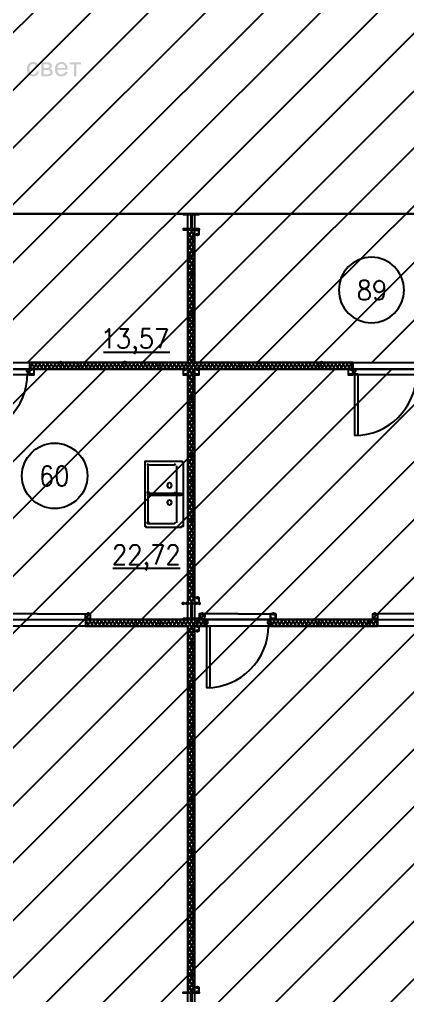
# Model space of a CAD drawing. Header units: millimetres. Extents: x 0 to 420, y 0 to 297.
# Drawn here: x 318.66 to 335.98, y 136.42 to 179.99 of the extents above; entities that cross this region are included whole.
import ezdxf

# ---------------------------------------------------------------- set-up
doc = ezdxf.new("R2010")
doc.units = ezdxf.units.MM
doc.layers.get('0').update_dxf_attribs({"linetype": 'CONTINUOUS'})
doc.styles.get("Standard").update_dxf_attribs({"font": 'STANDARD'})

msp = doc.modelspace()

# ---------------------------------------------------------------- hatches: boundary and pattern name
at = {"true_color": 0x000007}
for points in [[(319.431451, 177.688985), (319.535079, 177.675755), (319.504556, 177.579913), (319.447987, 177.507635), (319.369853, 177.462022), (319.276008, 177.447001), (319.16108, 177.467741), (319.070956, 177.530235), (319.012665, 177.631934), (318.993235, 177.770013), (319.001503, 177.864409), (319.026308, 177.946402), (319.068407, 178.012203), (319.128282, 178.059401), (319.19932, 178.087927), (319.276559, 178.097435), (319.368612, 178.084619), (319.442475, 178.046172), (319.495392, 177.98416), (319.525157, 177.900651), (319.422631, 177.884666), (319.370266, 177.978924), (319.280969, 178.010894), (319.208553, 177.996494), (319.151433, 177.953568), (319.114226, 177.879498), (319.101824, 177.772769), (319.113813, 177.664455), (319.14978, 177.590868), (319.204901, 177.548218), (319.274906, 177.534093), (319.331888, 177.543602), (319.378534, 177.572127), (319.412434, 177.62022)], [(320.896313, 178.083103), (321.401778, 178.083103), (321.401778, 177.996011), (321.201687, 177.996011), (321.201687, 177.461333), (321.096956, 177.461333), (321.096956, 177.996011), (320.896313, 177.996011)], [(326.432333, 170.603333), (326.407462, 170.543537), (326.347667, 170.518667), (326.287871, 170.543537), (326.263, 170.603333), (326.287871, 170.663129), (326.347667, 170.688), (326.407462, 170.663129)], [(326.686333, 170.603333), (326.661462, 170.543537), (326.601667, 170.518667), (326.541871, 170.543537), (326.517, 170.603333), (326.541871, 170.663129), (326.601667, 170.688), (326.661462, 170.663129)], [(326.686333, 170.391667), (326.661462, 170.331871), (326.601667, 170.307), (326.541871, 170.331871), (326.517, 170.391667), (326.541871, 170.451462), (326.601667, 170.476333), (326.661462, 170.451463)], [(326.432333, 168.656), (326.407462, 168.596204), (326.347667, 168.571333), (326.287871, 168.596204), (326.263, 168.656), (326.287871, 168.715796), (326.347667, 168.740667), (326.407462, 168.715796)], [(326.432333, 166.793333), (326.407462, 166.733537), (326.347667, 166.708667), (326.287871, 166.733537), (326.263, 166.793333), (326.287871, 166.853129), (326.347667, 166.878), (326.407462, 166.853129)], [(326.432333, 164.973), (326.407462, 164.913204), (326.347667, 164.888333), (326.287871, 164.913204), (326.263, 164.973), (326.287871, 165.032796), (326.347667, 165.057667), (326.407462, 165.032796)], [(326.559333, 164.676667), (326.534462, 164.616871), (326.474667, 164.592), (326.414871, 164.616871), (326.39, 164.676667), (326.414871, 164.736462), (326.474667, 164.761333), (326.534462, 164.736463)], [(319.278, 164.380333), (319.253129, 164.320537), (319.193333, 164.295667), (319.133537, 164.320537), (319.108667, 164.380333), (319.133537, 164.440129), (319.193333, 164.465), (319.253129, 164.440129)], [(326.136, 164.380333), (326.111129, 164.320537), (326.051333, 164.295667), (325.991537, 164.320537), (325.966667, 164.380333), (325.991537, 164.440129), (326.051333, 164.465), (326.111129, 164.440129)], [(326.686333, 164.380333), (326.661462, 164.320537), (326.601667, 164.295667), (326.541871, 164.320537), (326.517, 164.380333), (326.541871, 164.440129), (326.601667, 164.465), (326.661462, 164.440129)], [(333.544333, 164.380333), (333.519462, 164.320537), (333.459667, 164.295667), (333.399871, 164.320537), (333.375, 164.380333), (333.399871, 164.440129), (333.459667, 164.465), (333.519462, 164.440129)], [(326.432333, 163.110333), (326.407462, 163.050537), (326.347667, 163.025667), (326.287871, 163.050537), (326.263, 163.110333), (326.287871, 163.170129), (326.347667, 163.195), (326.407462, 163.170129)], [(326.432333, 161.29), (326.407462, 161.230204), (326.347667, 161.205333), (326.287871, 161.230204), (326.263, 161.29), (326.287871, 161.349796), (326.347667, 161.374667), (326.407462, 161.349796)], [(326.432333, 159.427333), (326.407462, 159.367537), (326.347667, 159.342667), (326.287871, 159.367537), (326.263, 159.427333), (326.287871, 159.487129), (326.347667, 159.512), (326.407462, 159.487129)], [(324.485, 158.877), (324.460129, 158.817204), (324.400333, 158.792333), (324.340537, 158.817204), (324.315667, 158.877), (324.340537, 158.936796), (324.400333, 158.961667), (324.460129, 158.936796)], [(324.485, 157.522333), (324.460129, 157.462538), (324.400333, 157.437667), (324.340537, 157.462538), (324.315667, 157.522333), (324.340537, 157.582129), (324.400333, 157.607), (324.460129, 157.582129)], [(326.432333, 157.607), (326.407462, 157.547204), (326.347667, 157.522333), (326.287871, 157.547204), (326.263, 157.607), (326.287871, 157.666796), (326.347667, 157.691667), (326.407462, 157.666796)], [(326.432333, 155.786667), (326.407462, 155.726871), (326.347667, 155.702), (326.287871, 155.726871), (326.263, 155.786667), (326.287871, 155.846462), (326.347667, 155.871333), (326.407462, 155.846463)], [(326.686333, 154.178), (326.661462, 154.118204), (326.601667, 154.093333), (326.541871, 154.118204), (326.517, 154.178), (326.541871, 154.237796), (326.601667, 154.262667), (326.661462, 154.237796)], [(326.051333, 153.924), (326.026462, 153.864204), (325.966667, 153.839333), (325.906871, 153.864204), (325.882, 153.924), (325.906871, 153.983796), (325.966667, 154.008667), (326.026462, 153.983796)], [(326.220667, 153.924), (326.195796, 153.864204), (326.136, 153.839333), (326.076204, 153.864204), (326.051333, 153.924), (326.076204, 153.983796), (326.136, 154.008667), (326.195796, 153.983796)], [(326.432333, 153.924), (326.407462, 153.864204), (326.347667, 153.839333), (326.287871, 153.864204), (326.263, 153.924), (326.287871, 153.983796), (326.347667, 154.008667), (326.407462, 153.983796)], [(326.601667, 153.924), (326.576796, 153.864204), (326.517, 153.839333), (326.457204, 153.864204), (326.432333, 153.924), (326.457204, 153.983796), (326.517, 154.008667), (326.576796, 153.983796)], [(326.771, 153.924), (326.746129, 153.864204), (326.686333, 153.839333), (326.626537, 153.864204), (326.601667, 153.924), (326.626537, 153.983796), (326.686333, 154.008667), (326.746129, 153.983796)], [(321.818, 153.458333), (321.793129, 153.398537), (321.733333, 153.373667), (321.673537, 153.398537), (321.648667, 153.458333), (321.673537, 153.518129), (321.733333, 153.543), (321.793129, 153.518129)], [(326.898, 153.458333), (326.873129, 153.398537), (326.813333, 153.373667), (326.753537, 153.398537), (326.728667, 153.458333), (326.753537, 153.518129), (326.813333, 153.543), (326.873129, 153.518129)], [(330.073, 153.458333), (330.048129, 153.398537), (329.988333, 153.373667), (329.928538, 153.398537), (329.903667, 153.458333), (329.928537, 153.518129), (329.988333, 153.543), (330.048129, 153.518129)], [(334.602667, 153.458333), (334.577796, 153.398537), (334.518, 153.373667), (334.458204, 153.398537), (334.433333, 153.458333), (334.458204, 153.518129), (334.518, 153.543), (334.577796, 153.518129)], [(326.686333, 152.908), (326.661462, 152.848204), (326.601667, 152.823333), (326.541871, 152.848204), (326.517, 152.908), (326.541871, 152.967796), (326.601667, 152.992667), (326.661462, 152.967796)], [(326.686333, 152.696333), (326.661462, 152.636537), (326.601667, 152.611667), (326.541871, 152.636537), (326.517, 152.696333), (326.541871, 152.756129), (326.601667, 152.781), (326.661462, 152.756129)], [(326.432333, 152.103667), (326.407462, 152.043871), (326.347667, 152.019), (326.287871, 152.043871), (326.263, 152.103667), (326.287871, 152.163462), (326.347667, 152.188333), (326.407462, 152.163463)], [(326.432333, 150.241), (326.407462, 150.181204), (326.347667, 150.156333), (326.287871, 150.181204), (326.263, 150.241), (326.287871, 150.300796), (326.347667, 150.325667), (326.407462, 150.300796)], [(326.432333, 148.420667), (326.407462, 148.360871), (326.347667, 148.336), (326.287871, 148.360871), (326.263, 148.420667), (326.287871, 148.480462), (326.347667, 148.505333), (326.407462, 148.480463)], [(326.432333, 146.558), (326.407462, 146.498204), (326.347667, 146.473333), (326.287871, 146.498204), (326.263, 146.558), (326.287871, 146.617796), (326.347667, 146.642667), (326.407462, 146.617796)], [(326.432333, 144.737667), (326.407462, 144.677871), (326.347667, 144.653), (326.287871, 144.677871), (326.263, 144.737667), (326.287871, 144.797462), (326.347667, 144.822333), (326.407462, 144.797463)], [(326.432333, 142.875), (326.407462, 142.815204), (326.347667, 142.790333), (326.287871, 142.815204), (326.263, 142.875), (326.287871, 142.934796), (326.347667, 142.959667), (326.407462, 142.934796)], [(326.432333, 141.054667), (326.407462, 140.994871), (326.347667, 140.97), (326.287871, 140.994871), (326.263, 141.054667), (326.287871, 141.114462), (326.347667, 141.139333), (326.407462, 141.114463)], [(326.432333, 139.192), (326.407462, 139.132204), (326.347667, 139.107333), (326.287871, 139.132204), (326.263, 139.192), (326.287871, 139.251796), (326.347667, 139.276667), (326.407462, 139.251796)], [(326.432333, 137.371667), (326.407462, 137.311871), (326.347667, 137.287), (326.287871, 137.311871), (326.263, 137.371667), (326.287871, 137.431462), (326.347667, 137.456333), (326.407462, 137.431463)], [(326.686333, 136.779), (326.661462, 136.719204), (326.601667, 136.694333), (326.541871, 136.719204), (326.517, 136.779), (326.541871, 136.838796), (326.601667, 136.863667), (326.661462, 136.838796)], [(326.686333, 136.567333), (326.661462, 136.507537), (326.601667, 136.482667), (326.541871, 136.507537), (326.517, 136.567333), (326.541871, 136.627129), (326.601667, 136.652), (326.661462, 136.627129)]]:
    msp.add_hatch(color=0, dxfattribs=at).paths.add_polyline_path(points, flags=0)
h = msp.add_hatch(color=0, dxfattribs=at)
h.paths.add_polyline_path([(319.633706, 178.083103), (319.876241, 178.083103), (319.954307, 178.079383), (320.009635, 178.068221), (320.0846, 178.01365), (320.11602, 177.91829), (320.097278, 177.840569), (320.042157, 177.785447), (320.114917, 177.730326), (320.144132, 177.635517), (320.125046, 177.558071), (320.080742, 177.503776), (320.010049, 177.471806), (319.913724, 177.461333), (319.633706, 177.461333)], flags=0)
h.paths.add_polyline_path([(319.738988, 177.821276), (319.851436, 177.821276), (319.908005, 177.822999), (319.943489, 177.828442), (319.988689, 177.857105), (320.009084, 177.908368), (320.000127, 177.949778), (319.973806, 177.976719), (319.926677, 177.991119), (319.854744, 177.996011), (319.738988, 177.996011)], flags=0)
h.paths.add_polyline_path([(319.738988, 177.547873), (319.877895, 177.547873), (319.953136, 177.552972), (320.000264, 177.56882), (320.025758, 177.597), (320.035542, 177.640478), (320.01625, 177.695599), (319.966089, 177.728121), (319.866319, 177.734735), (319.738988, 177.734735)], flags=0)
h = msp.add_hatch(color=0, dxfattribs=at)
h.paths.add_polyline_path([(320.703751, 177.661424), (320.812891, 177.648195), (320.775684, 177.563307), (320.71698, 177.499918), (320.637674, 177.46023), (320.538937, 177.447001), (320.416636, 177.467809), (320.322861, 177.530786), (320.262847, 177.632072), (320.242935, 177.767257), (320.262916, 177.906163), (320.323412, 178.010343), (320.41643, 178.075593), (320.533425, 178.097435), (320.646286, 178.076075), (320.736824, 178.012548), (320.796355, 177.910091), (320.816199, 177.77332), (320.815647, 177.745208), (320.351524, 177.745208), (320.368887, 177.654671), (320.409402, 177.588112), (320.468037, 177.54746), (320.539488, 177.534093), (320.638707, 177.56441), (320.675156, 177.603615)], flags=0)
h.paths.add_polyline_path([(320.357587, 177.832301), (320.704853, 177.832301), (320.69121, 177.900513), (320.665166, 177.949709), (320.606875, 177.995598), (320.534528, 178.010894), (320.467555, 177.998561), (320.412158, 177.961836), (320.37371, 177.90513)], flags=0)
at = {"true_color": 0x0000fe}
for points in [[(320.590333, 164.676667), (320.565462, 164.616871), (320.505667, 164.592), (320.445871, 164.616871), (320.421, 164.676667), (320.445871, 164.736462), (320.505667, 164.761333), (320.565462, 164.736463)], [(323.426667, 164.676667), (323.401796, 164.616871), (323.342, 164.592), (323.282204, 164.616871), (323.257333, 164.676667), (323.282204, 164.736462), (323.342, 164.761333), (323.401796, 164.736463)], [(323.469, 164.676667), (323.444129, 164.616871), (323.384333, 164.592), (323.324537, 164.616871), (323.299667, 164.676667), (323.324537, 164.736462), (323.384333, 164.761333), (323.444129, 164.736463)], [(326.263, 164.676667), (326.238129, 164.616871), (326.178333, 164.592), (326.118538, 164.616871), (326.093667, 164.676667), (326.118537, 164.736462), (326.178333, 164.761333), (326.238129, 164.736463)], [(326.559333, 164.676667), (326.534462, 164.616871), (326.474667, 164.592), (326.414871, 164.616871), (326.39, 164.676667), (326.414871, 164.736462), (326.474667, 164.761333), (326.534462, 164.736463)], [(326.559333, 164.676667), (326.534462, 164.616871), (326.474667, 164.592), (326.414871, 164.616871), (326.39, 164.676667), (326.414871, 164.736462), (326.474667, 164.761333), (326.534462, 164.736463)], [(329.395667, 164.676667), (329.370796, 164.616871), (329.311, 164.592), (329.251204, 164.616871), (329.226333, 164.676667), (329.251204, 164.736462), (329.311, 164.761333), (329.370796, 164.736463)], [(329.395667, 164.676667), (329.370796, 164.616871), (329.311, 164.592), (329.251204, 164.616871), (329.226333, 164.676667), (329.251204, 164.736462), (329.311, 164.761333), (329.370796, 164.736463)], [(332.232, 164.676667), (332.207129, 164.616871), (332.147333, 164.592), (332.087538, 164.616871), (332.062667, 164.676667), (332.087537, 164.736462), (332.147333, 164.761333), (332.207129, 164.736463)]]:
    msp.add_hatch(color=0, dxfattribs=at).paths.add_polyline_path(points, flags=0)
at = {"true_color": 0x000007}
h = msp.add_hatch(color=0, dxfattribs=at)
h.paths.add_polyline_path([(319.108667, 164.676667), (326.178333, 164.676667)], flags=0)
h.paths.add_polyline_path([(326.178333, 164.676667), (319.108667, 164.676667)], flags=0)
h = msp.add_hatch(color=0, dxfattribs=at)
h.paths.add_polyline_path([(326.474667, 164.676667), (333.544333, 164.676667)], flags=0)
h.paths.add_polyline_path([(333.544333, 164.676667), (326.474667, 164.676667)], flags=0)

# ---------------------------------------------------------------- linework, layer by layer
at = {"color": 0, "true_color": 0x000020}
for points in [[(303.614667, 164.676666), (327.829334, 188.848999)], [(306.197, 164.676666), (330.369334, 188.848999)], [(308.779334, 164.676666), (332.951667, 188.848999)], [(311.319334, 164.676666), (335.491667, 188.848999)], [(313.901667, 164.676666), (338.074, 188.848999)], [(316.441667, 164.676666), (340.614, 188.848999)], [(319.024, 164.676666), (343.196334, 188.848999)], [(321.564, 164.676666), (345.736334, 188.848999)], [(324.146334, 164.676666), (348.318667, 188.848999)], [(326.686334, 164.676666), (350.858667, 188.848999)], [(329.268667, 164.676666), (353.441, 188.848999)], [(331.808667, 164.676666), (355.981, 188.848999)], [(334.391, 164.676666), (358.563334, 188.848999)]]:
    msp.add_lwpolyline(points, dxfattribs=at)
at = {"color": 0, "true_color": 0x000008}
msp.add_lwpolyline([(256.413, 171.323), (377.867333, 171.323), (377.867333, 182.202667), (256.413, 182.202667)], close=True, dxfattribs=at)
at = {"color": 0, "true_color": 0x0000ab}
for points in [[(309.075667, 164.676667), (326.178333, 164.676667), (326.178333, 171.323), (309.075667, 171.323)], [(326.474667, 171.323), (326.474667, 164.676667), (343.577333, 164.676667), (343.577333, 171.323)]]:
    msp.add_lwpolyline(points, close=True, dxfattribs=at)
at = {"color": 0, "true_color": 0x000007}
for points in [[(325.966667, 171.323), (325.966667, 171.280667)], [(326.136, 171.323), (326.136, 171.280667)], [(326.347667, 171.323), (326.347667, 170.603333)], [(326.517, 171.323), (326.517, 171.280667)], [(326.686333, 171.323), (326.686333, 171.280667)], [(325.966667, 170.645667), (325.966667, 170.603333)], [(326.136, 170.645667), (326.136, 170.603333)], [(326.178333, 170.518667), (326.220667, 170.603333)], [(326.178333, 170.222333), (326.39, 170.603333)], [(326.178333, 170.603333), (326.178333, 164.676667)], [(326.474667, 164.676667), (326.474667, 170.603333), (326.178333, 170.603333)], [(326.474667, 170.053), (326.178333, 170.518667)], [(326.178333, 169.968333), (326.474667, 170.434)], [(326.474667, 170.307), (326.305333, 170.603333)], [(326.517, 170.645667), (326.517, 170.603333)], [(326.686333, 170.645667), (326.686333, 170.603333)], [(326.474667, 169.756667), (326.178333, 170.264667)], [(326.178333, 169.672), (326.474667, 170.18)], [(326.474667, 169.460333), (326.178333, 169.968333)], [(326.178333, 169.375667), (326.474667, 169.883667)], [(326.474667, 169.164), (326.178333, 169.672)], [(326.178333, 169.079333), (326.474667, 169.587333)], [(326.474667, 168.867667), (326.178333, 169.375667)], [(326.178333, 168.783), (326.474667, 169.291)], [(326.474667, 168.571333), (326.178333, 169.079333)], [(335.830333, 167.915167), (335.800661, 168.20951), (335.715561, 168.483662), (335.580905, 168.731749), (335.402566, 168.947899), (335.186416, 169.126238), (334.938329, 169.260894), (334.664177, 169.345995), (334.369833, 169.375667), (334.07549, 169.345995), (333.801338, 169.260894), (333.553251, 169.126238), (333.337101, 168.947899), (333.158762, 168.731749), (333.024106, 168.483662), (332.939005, 168.20951), (332.909333, 167.915167)], [(326.178333, 168.486667), (326.474667, 168.994667)], [(326.474667, 168.275), (326.178333, 168.783)], [(326.178333, 168.232667), (326.474667, 168.698333)], [(326.474667, 168.021), (326.178333, 168.486667)], [(326.178333, 167.936333), (326.474667, 168.444333)], [(326.474667, 167.724667), (326.178333, 168.232667)], [(326.178333, 167.64), (326.474667, 168.148)], [(326.474667, 167.428333), (326.178333, 167.936333)], [(326.178333, 167.343667), (326.474667, 167.851667)], [(332.909333, 167.915167), (332.939005, 167.620823), (333.024106, 167.346671), (333.158762, 167.098584), (333.337101, 166.882434), (333.553251, 166.704095), (333.801338, 166.569439), (334.07549, 166.484339), (334.369833, 166.454667), (334.664177, 166.484339), (334.938329, 166.569439), (335.186416, 166.704095), (335.402566, 166.882434), (335.580905, 167.098584), (335.715561, 167.346671), (335.800661, 167.620823), (335.830333, 167.915167)], [(326.474667, 167.132), (326.178333, 167.64)], [(326.178333, 167.047333), (326.474667, 167.555333)], [(326.474667, 166.835667), (326.178333, 167.343667)], [(326.178333, 166.751), (326.474667, 167.259)], [(326.474667, 166.539333), (326.178333, 167.047333)], [(326.178333, 166.454667), (326.474667, 166.962667)], [(326.474667, 166.285333), (326.178333, 166.751)], [(326.178333, 166.200667), (326.474667, 166.666333)], [(326.474667, 165.989), (326.178333, 166.497)], [(326.178333, 165.904333), (326.474667, 166.412333)], [(326.474667, 165.692667), (326.178333, 166.200667)], [(326.178333, 165.608), (326.474667, 166.116)], [(326.474667, 165.396333), (326.178333, 165.904333)], [(326.178333, 165.311667), (326.474667, 165.819667)], [(326.474667, 165.1), (326.178333, 165.608)], [(322.410667, 165.142333), (325.374, 165.142333)], [(326.178333, 165.015333), (326.474667, 165.523333)], [(326.474667, 164.803667), (326.178333, 165.311667)], [(326.178333, 164.719), (326.474667, 165.227)], [(326.474667, 164.507333), (326.178333, 165.015333)], [(326.178333, 164.465), (326.474667, 164.930667)], [(326.474667, 164.253333), (326.178333, 164.719)], [(317.627, 164.380333), (319.108667, 164.380333), (319.108667, 164.253333)], [(319.108667, 164.634333), (319.108667, 164.676667)], [(319.108667, 164.380333), (319.278, 164.676667)], [(319.108667, 164.676667), (326.178333, 164.676667), (319.108667, 164.676667), (326.178333, 164.676667)], [(319.108667, 164.676667), (319.108667, 164.380333)], [(319.108667, 164.676667), (319.108667, 164.380333)], [(326.178333, 164.676667), (319.108667, 164.676667)], [(319.193333, 164.380333), (319.108667, 164.549667)], [(319.108667, 164.380333), (326.178333, 164.380333)], [(319.362667, 164.380333), (319.193333, 164.676667)], [(319.278, 164.380333), (319.447333, 164.676667)], [(319.532, 164.380333), (319.362667, 164.676667)], [(319.447333, 164.380333), (319.616667, 164.676667)], [(319.701333, 164.380333), (319.532, 164.676667)], [(319.616667, 164.380333), (319.786, 164.676667)], [(319.870667, 164.380333), (319.701333, 164.676667)], [(319.786, 164.380333), (319.955333, 164.676667)], [(320.04, 164.380333), (319.870667, 164.676667)], [(319.955333, 164.380333), (320.124667, 164.676667)], [(320.209333, 164.380333), (320.04, 164.676667)], [(320.124667, 164.380333), (320.294, 164.676667)], [(320.378667, 164.380333), (320.209333, 164.676667)], [(320.294, 164.380333), (320.463333, 164.676667)], [(320.548, 164.380333), (320.378667, 164.676667)], [(320.463333, 164.380333), (320.632667, 164.676667)], [(320.717333, 164.380333), (320.548, 164.676667)], [(320.632667, 164.380333), (320.802, 164.676667)], [(320.886667, 164.380333), (320.717333, 164.676667)], [(320.802, 164.380333), (320.971333, 164.676667)], [(321.056, 164.380333), (320.886667, 164.676667)], [(320.971333, 164.380333), (321.140667, 164.676667)], [(321.225333, 164.380333), (321.056, 164.676667)], [(321.140667, 164.380333), (321.31, 164.676667)], [(321.352333, 164.380333), (321.225333, 164.676667)], [(321.31, 164.380333), (321.437, 164.676667)], [(321.521667, 164.380333), (321.352333, 164.676667)], [(321.437, 164.380333), (321.606333, 164.676667)], [(321.691, 164.380333), (321.521667, 164.676667)], [(321.606333, 164.380333), (321.775667, 164.676667)], [(321.860333, 164.380333), (321.691, 164.676667)], [(321.775667, 164.380333), (321.945, 164.676667)], [(322.029667, 164.380333), (321.860333, 164.676667)], [(321.945, 164.380333), (322.114333, 164.676667)], [(322.199, 164.380333), (322.029667, 164.676667)], [(322.114333, 164.380333), (322.283667, 164.676667)], [(322.368333, 164.380333), (322.199, 164.676667)], [(322.283667, 164.380333), (322.453, 164.676667)], [(322.537667, 164.380333), (322.368333, 164.676667)], [(322.453, 164.380333), (322.622333, 164.676667)], [(322.707, 164.380333), (322.537667, 164.676667)], [(322.622333, 164.380333), (322.791667, 164.676667)], [(322.876333, 164.380333), (322.707, 164.676667)], [(322.791667, 164.380333), (322.961, 164.676667)], [(323.045667, 164.380333), (322.876333, 164.676667)], [(322.961, 164.380333), (323.130333, 164.676667)], [(323.215, 164.380333), (323.045667, 164.676667)], [(323.130333, 164.380333), (323.299667, 164.676667)], [(323.384333, 164.380333), (323.215, 164.676667)], [(323.299667, 164.380333), (323.469, 164.676667)], [(323.553667, 164.380333), (323.384333, 164.676667)], [(323.469, 164.380333), (323.638333, 164.676667)], [(323.723, 164.380333), (323.553667, 164.676667)], [(323.638333, 164.380333), (323.807667, 164.676667)], [(323.892333, 164.380333), (323.723, 164.676667)], [(323.807667, 164.380333), (323.977, 164.676667)], [(324.061667, 164.380333), (323.892333, 164.676667)], [(323.977, 164.380333), (324.146333, 164.676667)], [(324.231, 164.380333), (324.061667, 164.676667)], [(324.146333, 164.380333), (324.315667, 164.676667)], [(324.400333, 164.380333), (324.231, 164.676667)], [(324.315667, 164.380333), (324.485, 164.676667)], [(324.569667, 164.380333), (324.400333, 164.676667)], [(324.485, 164.380333), (324.654333, 164.676667)], [(324.739, 164.380333), (324.569667, 164.676667)], [(324.654333, 164.380333), (324.823667, 164.676667)], [(324.908333, 164.380333), (324.739, 164.676667)], [(324.823667, 164.380333), (324.950667, 164.676667)], [(325.035333, 164.380333), (324.908333, 164.676667)], [(324.950667, 164.380333), (325.12, 164.676667)], [(325.204667, 164.380333), (325.035333, 164.676667)], [(325.12, 164.380333), (325.289333, 164.676667)], [(325.374, 164.380333), (325.204667, 164.676667)], [(325.289333, 164.380333), (325.458667, 164.676667)], [(325.543333, 164.380333), (325.374, 164.676667)], [(325.458667, 164.380333), (325.628, 164.676667)], [(325.712667, 164.380333), (325.543333, 164.676667)], [(325.628, 164.380333), (325.797333, 164.676667)], [(325.882, 164.380333), (325.712667, 164.676667)], [(325.797333, 164.380333), (325.966667, 164.676667)], [(326.051333, 164.380333), (325.882, 164.676667)], [(325.966667, 164.380333), (326.136, 164.676667)], [(326.178333, 164.465), (326.051333, 164.676667)], [(326.136, 164.380333), (326.178333, 164.465)], [(326.178333, 164.168667), (326.474667, 164.676667)], [(326.474667, 163.957), (326.178333, 164.465)], [(326.178333, 163.872333), (326.474667, 164.380333)], [(326.178333, 164.380333), (326.178333, 153.924), (326.474667, 153.924), (326.474667, 164.380333)], [(326.474667, 164.380333), (326.644, 164.676667)], [(333.544333, 164.676667), (326.474667, 164.676667), (333.544333, 164.676667), (326.474667, 164.676667)], [(333.544333, 164.676667), (326.474667, 164.676667)], [(326.559333, 164.380333), (326.474667, 164.507333)], [(326.474667, 164.380333), (333.544333, 164.380333)], [(326.728667, 164.380333), (326.559333, 164.676667)], [(326.644, 164.380333), (326.813333, 164.676667)], [(326.898, 164.380333), (326.728667, 164.676667)], [(326.813333, 164.380333), (326.982667, 164.676667)], [(327.067333, 164.380333), (326.898, 164.676667)], [(326.982667, 164.380333), (327.152, 164.676667)], [(327.236667, 164.380333), (327.067333, 164.676667)], [(327.152, 164.380333), (327.321333, 164.676667)], [(327.406, 164.380333), (327.236667, 164.676667)], [(327.321333, 164.380333), (327.490667, 164.676667)], [(327.575333, 164.380333), (327.406, 164.676667)], [(327.490667, 164.380333), (327.66, 164.676667)], [(327.744667, 164.380333), (327.575333, 164.676667)], [(327.66, 164.380333), (327.829333, 164.676667)], [(327.914, 164.380333), (327.744667, 164.676667)], [(327.829333, 164.380333), (327.998667, 164.676667)], [(328.083333, 164.380333), (327.914, 164.676667)], [(327.998667, 164.380333), (328.168, 164.676667)], [(328.252667, 164.380333), (328.083333, 164.676667)], [(328.168, 164.380333), (328.337333, 164.676667)], [(328.422, 164.380333), (328.252667, 164.676667)], [(328.337333, 164.380333), (328.506667, 164.676667)], [(328.549, 164.380333), (328.422, 164.676667)], [(328.506667, 164.380333), (328.633667, 164.676667)], [(328.718333, 164.380333), (328.549, 164.676667)], [(328.633667, 164.380333), (328.803, 164.676667)], [(328.887667, 164.380333), (328.718333, 164.676667)], [(328.803, 164.380333), (328.972333, 164.676667)], [(329.057, 164.380333), (328.887667, 164.676667)], [(328.972333, 164.380333), (329.141667, 164.676667)], [(329.226333, 164.380333), (329.057, 164.676667)], [(329.141667, 164.380333), (329.311, 164.676667)], [(329.395667, 164.380333), (329.226333, 164.676667)], [(329.311, 164.380333), (329.480333, 164.676667)], [(329.565, 164.380333), (329.395667, 164.676667)], [(329.480333, 164.380333), (329.649667, 164.676667)], [(329.734333, 164.380333), (329.565, 164.676667)], [(329.649667, 164.380333), (329.819, 164.676667)], [(329.903667, 164.380333), (329.734333, 164.676667)], [(329.819, 164.380333), (329.988333, 164.676667)], [(330.073, 164.380333), (329.903667, 164.676667)], [(329.988333, 164.380333), (330.157667, 164.676667)], [(330.242333, 164.380333), (330.073, 164.676667)], [(330.157667, 164.380333), (330.327, 164.676667)], [(330.411667, 164.380333), (330.242333, 164.676667)], [(330.327, 164.380333), (330.496333, 164.676667)], [(330.581, 164.380333), (330.411667, 164.676667)], [(330.496333, 164.380333), (330.665667, 164.676667)], [(330.750333, 164.380333), (330.581, 164.676667)], [(330.665667, 164.380333), (330.835, 164.676667)], [(330.919667, 164.380333), (330.750333, 164.676667)], [(330.835, 164.380333), (331.004333, 164.676667)], [(331.089, 164.380333), (330.919667, 164.676667)], [(331.004333, 164.380333), (331.173667, 164.676667)], [(331.258333, 164.380333), (331.089, 164.676667)], [(331.173667, 164.380333), (331.343, 164.676667)], [(331.427667, 164.380333), (331.258333, 164.676667)], [(331.343, 164.380333), (331.512333, 164.676667)], [(331.597, 164.380333), (331.427667, 164.676667)], [(331.512333, 164.380333), (331.681667, 164.676667)], [(331.766333, 164.380333), (331.597, 164.676667)], [(331.681667, 164.380333), (331.851, 164.676667)], [(331.935667, 164.380333), (331.766333, 164.676667)], [(331.851, 164.380333), (332.020333, 164.676667)], [(332.062667, 164.380333), (331.935667, 164.676667)], [(332.020333, 164.380333), (332.147333, 164.676667)], [(332.232, 164.380333), (332.062667, 164.676667)], [(332.147333, 164.380333), (332.316667, 164.676667)], [(332.401333, 164.380333), (332.232, 164.676667)], [(332.316667, 164.380333), (332.486, 164.676667)], [(332.570667, 164.380333), (332.401333, 164.676667)], [(332.486, 164.380333), (332.655333, 164.676667)], [(332.74, 164.380333), (332.570667, 164.676667)], [(332.655333, 164.380333), (332.824667, 164.676667)], [(332.909333, 164.380333), (332.74, 164.676667)], [(332.824667, 164.380333), (332.994, 164.676667)], [(333.078667, 164.380333), (332.909333, 164.676667)], [(332.994, 164.380333), (333.163333, 164.676667)], [(333.248, 164.380333), (333.078667, 164.676667)], [(333.163333, 164.380333), (333.332667, 164.676667)], [(333.417333, 164.380333), (333.248, 164.676667)], [(333.332667, 164.380333), (333.502, 164.676667)], [(333.544333, 164.422667), (333.417333, 164.676667)], [(333.502, 164.380333), (333.544333, 164.465)], [(333.544333, 164.676667), (333.544333, 164.380333)], [(333.544333, 164.676667), (333.544333, 164.380333)], [(333.544333, 164.253333), (333.544333, 164.380333), (335.026, 164.380333)], [(335.026, 164.380333), (336.507667, 164.380333), (336.507667, 164.253333)], [(316.251167, 161.417), (316.534675, 161.431316), (316.809994, 161.473334), (317.075728, 161.54166), (317.330485, 161.634901), (317.57287, 161.751663), (317.801491, 161.890552), (318.014952, 162.050176), (318.211861, 162.229139), (318.390824, 162.426048), (318.550448, 162.639509), (318.689337, 162.86813), (318.806099, 163.110515), (318.89934, 163.365272), (318.967666, 163.631006), (319.009684, 163.906325), (319.024, 164.189833)], [(319.108667, 164.253333), (319.108667, 164.126333), (317.627, 164.126333)], [(319.193333, 164.168667), (319.193333, 164.126333)], [(326.051333, 164.168667), (326.051333, 164.126333)], [(326.474667, 163.660667), (326.178333, 164.168667)], [(326.178333, 163.576), (326.474667, 164.084)], [(326.474667, 163.364333), (326.178333, 163.872333)], [(326.601667, 164.168667), (326.601667, 164.126333)], [(333.459667, 164.168667), (333.459667, 164.126333)], [(335.026, 164.126333), (333.544333, 164.126333), (333.544333, 164.253333)], [(333.607833, 161.417), (333.891342, 161.431316), (334.16666, 161.473334), (334.432395, 161.54166), (334.687151, 161.634901), (334.929537, 161.751663), (335.158157, 161.890552), (335.371619, 162.050176), (335.568528, 162.229139), (335.747491, 162.426048), (335.907114, 162.639509), (336.046004, 162.86813), (336.162766, 163.110515), (336.256007, 163.365272), (336.324333, 163.631006), (336.366351, 163.906325), (336.380667, 164.189833)], [(336.507667, 164.253333), (336.507667, 164.126333), (335.026, 164.126333)], [(326.178333, 163.279667), (326.474667, 163.787667)], [(326.474667, 163.068), (326.178333, 163.576)], [(326.178333, 162.983333), (326.474667, 163.491333)], [(326.474667, 162.771667), (326.178333, 163.279667)], [(326.178333, 162.687), (326.474667, 163.195)], [(326.474667, 162.517667), (326.178333, 162.983333)], [(326.178333, 162.433), (326.474667, 162.898667)], [(326.474667, 162.221333), (326.178333, 162.729333)], [(326.178333, 162.136667), (326.474667, 162.644667)], [(326.474667, 161.925), (326.178333, 162.433)], [(326.178333, 161.840333), (326.474667, 162.348333)], [(326.474667, 161.628667), (326.178333, 162.136667)], [(326.178333, 161.544), (326.474667, 162.052)], [(326.474667, 161.332333), (326.178333, 161.840333)], [(326.178333, 161.247667), (326.474667, 161.755667)], [(326.474667, 161.036), (326.178333, 161.544)], [(326.178333, 160.951333), (326.474667, 161.459333)], [(326.474667, 160.739667), (326.178333, 161.247667)], [(326.178333, 160.697333), (326.474667, 161.163)], [(326.474667, 160.485667), (326.178333, 160.951333)], [(326.178333, 160.401), (326.474667, 160.909)], [(326.474667, 160.189333), (326.178333, 160.697333)], [(326.178333, 160.104667), (326.474667, 160.612667)], [(326.474667, 159.893), (326.178333, 160.401)], [(324.4215, 160.147), (324.376606, 160.128394), (324.358, 160.0835)], [(324.400333, 158.877), (324.400333, 160.062333)], [(324.442667, 160.104667), (325.585667, 160.104667)], [(325.628, 160.0835), (325.609395, 160.128394), (325.5645, 160.147)], [(325.670333, 160.062333), (325.670333, 158.877)], [(326.178333, 159.808333), (326.474667, 160.316333)], [(326.474667, 159.596667), (326.178333, 160.104667)], [(326.178333, 159.512), (326.474667, 160.02)], [(326.474667, 159.300333), (326.178333, 159.808333)], [(326.178333, 159.215667), (326.474667, 159.723667)], [(326.474667, 159.004), (326.178333, 159.512)], [(326.178333, 158.919333), (326.474667, 159.427333)], [(326.474667, 158.75), (326.178333, 159.215667)], [(326.178333, 158.665333), (326.474667, 159.131)], [(324.358, 158.898167), (324.376606, 158.853272), (324.4215, 158.834667)], [(324.4215, 158.792333), (324.376606, 158.773728), (324.358, 158.728833)], [(324.400333, 157.522333), (324.400333, 158.707667)], [(325.585667, 158.834667), (324.442667, 158.834667)], [(324.442667, 158.75), (325.585667, 158.75)], [(325.5645, 158.834667), (325.609395, 158.853272), (325.628, 158.898167)], [(325.628, 158.728833), (325.609395, 158.773728), (325.5645, 158.792333)], [(325.670333, 158.707667), (325.670333, 157.522333)], [(326.474667, 158.453667), (326.178333, 158.961667)], [(326.178333, 158.369), (326.474667, 158.877)], [(326.474667, 158.157333), (326.178333, 158.665333)], [(326.178333, 158.072667), (326.474667, 158.580667)], [(326.474667, 157.861), (326.178333, 158.369)], [(326.178333, 157.776333), (326.474667, 158.284333)], [(326.474667, 157.564667), (326.178333, 158.072667)], [(326.178333, 157.48), (326.474667, 157.988)], [(326.474667, 157.268333), (326.178333, 157.776333)], [(324.358, 157.5435), (324.376606, 157.498606), (324.4215, 157.48)], [(325.585667, 157.48), (324.442667, 157.48)], [(325.5645, 157.48), (325.609395, 157.498606), (325.628, 157.5435)], [(326.178333, 157.183667), (326.474667, 157.691667)], [(326.474667, 156.972), (326.178333, 157.48)], [(326.178333, 156.929667), (326.474667, 157.395333)], [(326.474667, 156.718), (326.178333, 157.183667)], [(326.178333, 156.633333), (326.474667, 157.141333)], [(326.474667, 156.421667), (326.178333, 156.929667)], [(326.178333, 156.337), (326.474667, 156.845)], [(326.474667, 156.125333), (326.178333, 156.633333)], [(326.178333, 156.040667), (326.474667, 156.548667)], [(326.474667, 155.829), (326.178333, 156.337)], [(326.178333, 155.744333), (326.474667, 156.252333)], [(326.474667, 155.532667), (326.178333, 156.040667)], [(326.178333, 155.448), (326.474667, 155.956)], [(326.474667, 155.236333), (326.178333, 155.744333)], [(326.178333, 155.151667), (326.474667, 155.659667)], [(322.834, 155.490333), (325.839667, 155.490333)], [(326.474667, 154.982333), (326.178333, 155.448)], [(326.178333, 154.897667), (326.474667, 155.363333)], [(326.474667, 154.686), (326.178333, 155.194)], [(326.178333, 154.601333), (326.474667, 155.109333)], [(326.474667, 154.389667), (326.178333, 154.897667)], [(326.178333, 154.305), (326.474667, 154.813)], [(326.474667, 154.093333), (326.178333, 154.601333)], [(326.178333, 154.008667), (326.474667, 154.516667)], [(326.39, 153.924), (326.178333, 154.305)], [(326.220667, 153.924), (326.178333, 154.008667)], [(326.305333, 153.924), (326.474667, 154.220333)], [(326.347667, 153.924), (326.347667, 153.204333)], [(326.601667, 153.966333), (326.601667, 153.924)], [(319.447333, 153.458333), (317.246, 153.458333), (317.246, 153.331333)], [(319.447333, 153.458333), (321.606333, 153.458333), (321.818, 153.458333), (321.818, 153.246667), (321.606333, 153.246667), (321.606333, 153.458333), (321.818, 153.458333), (321.818, 153.204333), (321.606333, 153.204333), (321.606333, 153.458333), (321.606333, 153.331333)], [(328.422, 153.458333), (326.940333, 153.458333), (326.728667, 153.458333), (326.728667, 153.246667), (326.940333, 153.246667), (326.940333, 153.458333), (326.686333, 153.458333), (326.686333, 153.204333), (326.940333, 153.204333), (326.940333, 153.458333), (326.940333, 153.331333)], [(328.422, 153.458333), (329.861333, 153.458333), (329.861333, 153.331333)], [(336.804, 153.458333), (334.645, 153.458333), (334.645, 153.331333)], [(317.246, 153.331333), (317.246, 153.204333), (319.447333, 153.204333)], [(319.447333, 153.204333), (321.606333, 153.204333), (321.606333, 153.331333)], [(321.606333, 153.035), (321.691, 153.204333)], [(321.775667, 152.908), (321.606333, 153.204333)], [(321.606333, 153.204333), (321.606333, 152.908)], [(321.606333, 153.204333), (321.606333, 152.908)], [(326.940333, 153.204333), (321.606333, 153.204333)], [(321.606333, 152.908), (321.606333, 152.950333)], [(321.691, 152.908), (321.860333, 153.204333)], [(321.733333, 153.246667), (321.733333, 153.204333)], [(321.945, 152.908), (321.775667, 153.204333)], [(321.860333, 152.908), (322.029667, 153.204333)], [(322.114333, 152.908), (321.945, 153.204333)], [(322.029667, 152.908), (322.199, 153.204333)], [(322.283667, 152.908), (322.114333, 153.204333)], [(322.199, 152.908), (322.368333, 153.204333)], [(322.453, 152.908), (322.283667, 153.204333)], [(322.368333, 152.908), (322.537667, 153.204333)], [(322.622333, 152.908), (322.453, 153.204333)], [(322.537667, 152.908), (322.707, 153.204333)], [(322.791667, 152.908), (322.622333, 153.204333)], [(322.707, 152.908), (322.876333, 153.204333)], [(322.961, 152.908), (322.791667, 153.204333)], [(322.876333, 152.908), (323.045667, 153.204333)], [(323.130333, 152.908), (322.961, 153.204333)], [(323.045667, 152.908), (323.215, 153.204333)], [(323.299667, 152.908), (323.130333, 153.204333)], [(323.215, 152.908), (323.384333, 153.204333)], [(323.469, 152.908), (323.299667, 153.204333)], [(323.384333, 152.908), (323.553667, 153.204333)], [(323.638333, 152.908), (323.469, 153.204333)], [(323.553667, 152.908), (323.723, 153.204333)], [(323.807667, 152.908), (323.638333, 153.204333)], [(323.723, 152.908), (323.892333, 153.204333)], [(323.977, 152.908), (323.807667, 153.204333)], [(323.892333, 152.908), (324.061667, 153.204333)], [(324.146333, 152.908), (323.977, 153.204333)], [(324.061667, 152.908), (324.231, 153.204333)], [(324.315667, 152.908), (324.146333, 153.204333)], [(324.231, 152.908), (324.400333, 153.204333)], [(324.485, 152.908), (324.315667, 153.204333)], [(324.400333, 152.908), (324.569667, 153.204333)], [(324.654333, 152.908), (324.485, 153.204333)], [(324.569667, 152.908), (324.739, 153.204333)], [(324.823667, 152.908), (324.654333, 153.204333)], [(324.739, 152.908), (324.908333, 153.204333)], [(324.950667, 152.908), (324.823667, 153.204333)], [(324.908333, 152.908), (325.035333, 153.204333)], [(325.12, 152.908), (324.950667, 153.204333)], [(325.035333, 152.908), (325.204667, 153.204333)], [(325.289333, 152.908), (325.12, 153.204333)], [(325.204667, 152.908), (325.374, 153.204333)], [(325.458667, 152.908), (325.289333, 153.204333)], [(325.374, 152.908), (325.543333, 153.204333)], [(325.628, 152.908), (325.458667, 153.204333)], [(325.543333, 152.908), (325.712667, 153.204333)], [(325.797333, 152.908), (325.628, 153.204333)], [(325.712667, 152.908), (325.882, 153.204333)], [(325.966667, 152.908), (325.797333, 153.204333)], [(325.882, 152.908), (326.051333, 153.204333)], [(325.966667, 153.246667), (325.966667, 153.204333)], [(326.136, 152.908), (325.966667, 153.204333)], [(326.051333, 152.908), (326.220667, 153.204333)], [(326.136, 153.246667), (326.136, 153.204333)], [(326.305333, 152.908), (326.136, 153.204333)], [(326.220667, 152.908), (326.39, 153.204333)], [(326.474667, 152.908), (326.305333, 153.204333)], [(326.39, 152.908), (326.559333, 153.204333)], [(326.644, 152.908), (326.474667, 153.204333)], [(326.517, 153.246667), (326.517, 153.204333)], [(326.559333, 152.908), (326.728667, 153.204333)], [(326.813333, 152.908), (326.644, 153.204333)], [(326.686333, 153.246667), (326.686333, 153.204333)], [(326.728667, 152.908), (326.898, 153.204333)], [(326.813333, 153.246667), (326.813333, 153.204333)], [(326.940333, 152.992667), (326.813333, 153.204333)], [(326.898, 152.908), (326.940333, 152.992667)], [(328.422, 153.204333), (326.940333, 153.204333), (326.940333, 153.331333)], [(326.940333, 153.204333), (326.940333, 153.119667), (326.940333, 152.908)], [(326.940333, 153.204333), (326.940333, 153.119667)], [(329.861333, 153.331333), (329.861333, 153.204333), (328.422, 153.204333)], [(329.861333, 153.162), (329.903667, 153.204333)], [(329.861333, 153.204333), (329.861333, 153.119667), (329.861333, 152.908)], [(329.861333, 153.204333), (329.861333, 153.119667)], [(334.645, 153.204333), (329.861333, 153.204333)], [(329.988333, 152.908), (329.861333, 153.162)], [(329.903667, 152.908), (330.073, 153.204333)], [(329.988333, 153.246667), (329.988333, 153.204333)], [(330.157667, 152.908), (329.988333, 153.204333)], [(330.073, 152.908), (330.242333, 153.204333)], [(330.327, 152.908), (330.157667, 153.204333)], [(330.242333, 152.908), (330.411667, 153.204333)], [(330.496333, 152.908), (330.327, 153.204333)], [(330.411667, 152.908), (330.581, 153.204333)], [(330.665667, 152.908), (330.496333, 153.204333)], [(330.581, 152.908), (330.750333, 153.204333)], [(330.835, 152.908), (330.665667, 153.204333)], [(330.750333, 152.908), (330.919667, 153.204333)], [(331.004333, 152.908), (330.835, 153.204333)], [(330.919667, 152.908), (331.089, 153.204333)], [(331.173667, 152.908), (331.004333, 153.204333)], [(331.089, 152.908), (331.258333, 153.204333)], [(331.343, 152.908), (331.173667, 153.204333)], [(331.258333, 152.908), (331.427667, 153.204333)], [(331.512333, 152.908), (331.343, 153.204333)], [(331.427667, 152.908), (331.597, 153.204333)], [(331.681667, 152.908), (331.512333, 153.204333)], [(331.597, 152.908), (331.766333, 153.204333)], [(331.851, 152.908), (331.681667, 153.204333)], [(331.766333, 152.908), (331.935667, 153.204333)], [(332.020333, 152.908), (331.851, 153.204333)], [(331.935667, 152.908), (332.062667, 153.204333)], [(332.147333, 152.908), (332.020333, 153.204333)], [(332.062667, 152.908), (332.232, 153.204333)], [(332.316667, 152.908), (332.147333, 153.204333)], [(332.232, 152.908), (332.401333, 153.204333)], [(332.486, 152.908), (332.316667, 153.204333)], [(332.401333, 152.908), (332.570667, 153.204333)], [(332.655333, 152.908), (332.486, 153.204333)], [(332.570667, 152.908), (332.74, 153.204333)], [(332.824667, 152.908), (332.655333, 153.204333)], [(332.74, 152.908), (332.909333, 153.204333)], [(332.994, 152.908), (332.824667, 153.204333)], [(332.909333, 152.908), (333.078667, 153.204333)], [(333.163333, 152.908), (332.994, 153.204333)], [(333.078667, 152.908), (333.248, 153.204333)], [(333.332667, 152.908), (333.163333, 153.204333)], [(333.248, 152.908), (333.417333, 153.204333)], [(333.502, 152.908), (333.332667, 153.204333)], [(333.417333, 152.908), (333.586667, 153.204333)], [(333.671333, 152.908), (333.502, 153.204333)], [(333.586667, 152.908), (333.756, 153.204333)], [(333.840667, 152.908), (333.671333, 153.204333)], [(333.756, 152.908), (333.925333, 153.204333)], [(334.01, 152.908), (333.840667, 153.204333)], [(333.925333, 152.908), (334.094667, 153.204333)], [(334.179333, 152.908), (334.01, 153.204333)], [(334.094667, 152.908), (334.264, 153.204333)], [(334.348667, 152.908), (334.179333, 153.204333)], [(334.264, 152.908), (334.433333, 153.204333)], [(334.518, 152.908), (334.348667, 153.204333)], [(334.433333, 152.908), (334.602667, 153.204333)], [(334.518, 153.246667), (334.518, 153.204333)], [(334.645, 152.992667), (334.518, 153.204333)], [(334.602667, 152.908), (334.645, 153.035)], [(334.645, 153.331333), (334.645, 153.204333), (336.804, 153.204333)], [(334.645, 153.204333), (334.645, 152.908)], [(334.645, 153.204333), (334.645, 152.908)], [(321.606333, 152.908), (326.178333, 152.908)], [(326.178333, 152.865667), (326.220667, 152.908)], [(326.178333, 152.569333), (326.39, 152.908)], [(326.178333, 152.908), (326.178333, 136.567333), (326.474667, 136.567333), (326.474667, 152.908)], [(326.474667, 152.357667), (326.178333, 152.865667)], [(326.178333, 152.273), (326.474667, 152.781)], [(326.474667, 152.061333), (326.178333, 152.569333)], [(326.474667, 152.654), (326.305333, 152.908)], [(326.474667, 152.908), (326.940333, 152.908)], [(327.003833, 150.156333), (327.287342, 150.170649), (327.56266, 150.212667), (327.828395, 150.280993), (328.083151, 150.374234), (328.325537, 150.490996), (328.554157, 150.629886), (328.767619, 150.789509), (328.964528, 150.968472), (329.143491, 151.165381), (329.303114, 151.378843), (329.442004, 151.607463), (329.558766, 151.849849), (329.652007, 152.104605), (329.720333, 152.37034), (329.762351, 152.645658), (329.776667, 152.929167)], [(329.861333, 152.908), (334.645, 152.908)], [(326.178333, 151.976667), (326.474667, 152.484667)], [(326.474667, 151.765), (326.178333, 152.273)], [(326.178333, 151.680333), (326.474667, 152.188333)], [(326.474667, 151.468667), (326.178333, 151.976667)], [(326.178333, 151.384), (326.474667, 151.892)], [(326.474667, 151.214667), (326.178333, 151.680333)], [(326.178333, 151.13), (326.474667, 151.595667)], [(326.474667, 150.918333), (326.178333, 151.426333)], [(326.178333, 150.833667), (326.474667, 151.341667)], [(326.474667, 150.622), (326.178333, 151.13)], [(326.178333, 150.537333), (326.474667, 151.045333)], [(326.474667, 150.325667), (326.178333, 150.833667)], [(326.178333, 150.241), (326.474667, 150.749)], [(326.474667, 150.029333), (326.178333, 150.537333)], [(326.178333, 149.944667), (326.474667, 150.452667)], [(326.474667, 149.733), (326.178333, 150.241)], [(326.178333, 149.648333), (326.474667, 150.156333)], [(326.474667, 149.436667), (326.178333, 149.944667)], [(326.178333, 149.394333), (326.474667, 149.86)], [(326.474667, 149.182667), (326.178333, 149.648333)], [(326.178333, 149.098), (326.474667, 149.606)], [(326.474667, 148.886333), (326.178333, 149.394333)], [(326.178333, 148.801667), (326.474667, 149.309667)], [(326.474667, 148.59), (326.178333, 149.098)], [(326.178333, 148.505333), (326.474667, 149.013333)], [(326.474667, 148.293667), (326.178333, 148.801667)], [(326.178333, 148.209), (326.474667, 148.717)], [(326.474667, 147.997333), (326.178333, 148.505333)], [(326.178333, 147.912667), (326.474667, 148.420667)], [(326.474667, 147.701), (326.178333, 148.209)], [(326.178333, 147.616333), (326.474667, 148.124333)], [(326.474667, 147.447), (326.178333, 147.912667)], [(326.178333, 147.362333), (326.474667, 147.828)], [(326.474667, 147.150667), (326.178333, 147.658667)], [(326.178333, 147.066), (326.474667, 147.574)], [(326.474667, 146.854333), (326.178333, 147.362333)], [(326.178333, 146.769667), (326.474667, 147.277667)], [(326.474667, 146.558), (326.178333, 147.066)], [(326.178333, 146.473333), (326.474667, 146.981333)], [(326.474667, 146.261667), (326.178333, 146.769667)], [(326.178333, 146.177), (326.474667, 146.685)], [(326.474667, 145.965333), (326.178333, 146.473333)], [(326.178333, 145.880667), (326.474667, 146.388667)], [(326.474667, 145.669), (326.178333, 146.177)], [(326.178333, 145.584333), (326.474667, 146.092333)], [(326.474667, 145.415), (326.178333, 145.880667)], [(326.178333, 145.330333), (326.474667, 145.838333)], [(326.474667, 145.118667), (326.178333, 145.626667)], [(326.178333, 145.034), (326.474667, 145.542)], [(326.474667, 144.822333), (326.178333, 145.330333)], [(326.178333, 144.737667), (326.474667, 145.245667)], [(326.474667, 144.526), (326.178333, 145.034)], [(326.178333, 144.441333), (326.474667, 144.949333)], [(326.474667, 144.229667), (326.178333, 144.737667)], [(326.178333, 144.145), (326.474667, 144.653)], [(326.474667, 143.933333), (326.178333, 144.441333)], [(326.178333, 143.848667), (326.474667, 144.356667)], [(326.474667, 143.679333), (326.178333, 144.145)], [(326.178333, 143.594667), (326.474667, 144.060333)], [(326.474667, 143.383), (326.178333, 143.891)], [(326.178333, 143.298333), (326.474667, 143.806333)], [(326.474667, 143.086667), (326.178333, 143.594667)], [(326.178333, 143.002), (326.474667, 143.51)], [(326.474667, 142.790333), (326.178333, 143.298333)], [(326.178333, 142.705667), (326.474667, 143.213667)], [(326.474667, 142.494), (326.178333, 143.002)], [(326.178333, 142.409333), (326.474667, 142.917333)], [(326.474667, 142.197667), (326.178333, 142.705667)], [(326.178333, 142.113), (326.474667, 142.621)], [(326.474667, 141.901333), (326.178333, 142.409333)], [(326.178333, 141.816667), (326.474667, 142.324667)], [(326.474667, 141.647333), (326.178333, 142.113)], [(326.178333, 141.562667), (326.474667, 142.070667)], [(326.474667, 141.351), (326.178333, 141.859)], [(326.178333, 141.266333), (326.474667, 141.774333)], [(326.474667, 141.054667), (326.178333, 141.562667)], [(326.178333, 140.97), (326.474667, 141.478)], [(326.474667, 140.758333), (326.178333, 141.266333)], [(326.178333, 140.673667), (326.474667, 141.181667)], [(326.474667, 140.462), (326.178333, 140.97)], [(326.178333, 140.377333), (326.474667, 140.885333)], [(326.474667, 140.165667), (326.178333, 140.673667)], [(326.178333, 140.081), (326.474667, 140.589)], [(326.474667, 139.911667), (326.178333, 140.377333)], [(326.178333, 139.827), (326.474667, 140.292667)], [(326.474667, 139.615333), (326.178333, 140.123333)], [(326.178333, 139.530667), (326.474667, 140.038667)], [(326.474667, 139.319), (326.178333, 139.827)], [(326.178333, 139.234333), (326.474667, 139.742333)], [(326.474667, 139.022667), (326.178333, 139.530667)], [(326.178333, 138.938), (326.474667, 139.446)], [(326.474667, 138.726333), (326.178333, 139.234333)], [(326.178333, 138.641667), (326.474667, 139.149667)], [(326.474667, 138.43), (326.178333, 138.938)], [(326.178333, 138.345333), (326.474667, 138.853333)], [(326.474667, 138.133667), (326.178333, 138.641667)], [(326.178333, 138.049), (326.474667, 138.557)], [(326.474667, 137.879667), (326.178333, 138.345333)], [(326.178333, 137.795), (326.474667, 138.260667)], [(326.474667, 137.583333), (326.178333, 138.091333)], [(326.178333, 137.498667), (326.474667, 138.006667)], [(326.474667, 137.287), (326.178333, 137.795)], [(326.178333, 137.202333), (326.474667, 137.710333)], [(326.474667, 136.990667), (326.178333, 137.498667)], [(326.178333, 136.906), (326.474667, 137.414)], [(326.474667, 136.694333), (326.178333, 137.202333)], [(326.178333, 136.609667), (326.474667, 137.117667)], [(326.39, 136.567333), (326.178333, 136.906)], [(326.305333, 136.567333), (326.474667, 136.821333)], [(325.966667, 136.525), (325.966667, 136.567333)], [(326.136, 136.525), (326.136, 136.567333)], [(326.220667, 136.567333), (326.178333, 136.609667)], [(326.347667, 135.805333), (326.347667, 136.567333)], [(326.517, 136.525), (326.517, 136.567333)], [(326.686333, 136.525), (326.686333, 136.567333)]]:
    msp.add_lwpolyline(points, dxfattribs=at)
for points in [[(326.686333, 171.323), (325.966667, 171.323), (325.966667, 171.280667), (326.305333, 171.280667), (326.305333, 170.645667), (325.966667, 170.645667), (325.966667, 170.603333), (326.686333, 170.603333), (326.686333, 170.645667), (326.347667, 170.645667), (326.347667, 171.280667), (326.686333, 171.280667)], [(326.686333, 170.603333), (326.474667, 170.603333), (326.474667, 170.391667), (326.686333, 170.391667), (326.686333, 170.603333), (326.474667, 170.603333), (326.474667, 170.391667), (326.686333, 170.391667)], [(309.075667, 164.380333), (309.075667, 153.204333), (326.178333, 153.204333), (326.178333, 164.380333)], [(318.981667, 164.380333), (318.981667, 164.295667), (319.024, 164.295667), (319.024, 164.168667), (319.108667, 164.168667), (319.108667, 164.380333)], [(319.108667, 164.676667), (326.178333, 164.676667)], [(326.178333, 164.676667), (319.108667, 164.676667)], [(319.108667, 164.676667), (326.178333, 164.676667), (319.108667, 164.676667), (326.178333, 164.676667)], [(319.320333, 164.380333), (319.108667, 164.380333), (319.108667, 164.168667), (319.320333, 164.168667), (319.320333, 164.380333), (319.108667, 164.380333), (319.108667, 164.126333), (319.320333, 164.126333)], [(326.178333, 164.380333), (325.966667, 164.380333), (325.966667, 164.168667), (326.178333, 164.168667), (326.178333, 164.380333), (325.966667, 164.380333), (325.966667, 164.126333), (326.178333, 164.126333)], [(326.474667, 164.676667), (333.544333, 164.676667)], [(333.544333, 164.676667), (326.474667, 164.676667)], [(333.544333, 164.676667), (326.474667, 164.676667)], [(333.544333, 164.676667), (326.474667, 164.676667)], [(326.686333, 164.380333), (326.474667, 164.380333), (326.474667, 164.168667), (326.686333, 164.168667), (326.686333, 164.380333), (326.474667, 164.380333), (326.474667, 164.126333), (326.686333, 164.126333)], [(343.577333, 153.204333), (343.577333, 164.380333), (326.474667, 164.380333), (326.474667, 153.204333)], [(333.544333, 164.380333), (333.332667, 164.380333), (333.332667, 164.168667), (333.544333, 164.168667), (333.544333, 164.380333), (333.332667, 164.380333), (333.332667, 164.126333), (333.544333, 164.126333)], [(333.544333, 164.380333), (333.544333, 164.168667), (333.629, 164.168667), (333.629, 164.295667), (333.671333, 164.295667), (333.671333, 164.380333)], [(333.629, 161.417), (333.629, 164.168667), (333.756, 164.168667), (333.756, 161.417)], [(324.273333, 157.395333), (324.273333, 160.189333), (324.273333, 160.231667), (324.273333, 160.274), (324.315667, 160.274), (325.882, 160.274), (325.924333, 160.274), (325.924333, 160.231667), (325.966667, 160.231667), (325.966667, 160.189333), (325.966667, 157.395333), (325.966667, 157.353), (325.924333, 157.353), (325.882, 157.353), (325.882, 157.310667), (324.315667, 157.310667), (324.315667, 157.353), (324.273333, 157.353)], [(325.458667, 159.1945), (325.427673, 159.26934), (325.352833, 159.300333), (325.277993, 159.26934), (325.247, 159.1945), (325.277993, 159.11966), (325.352833, 159.088667), (325.427673, 159.11966)], [(325.289333, 158.75), (325.289333, 158.792333), (325.247, 158.792333), (325.289333, 158.792333), (325.289333, 158.834667), (325.882, 158.834667), (325.882, 158.792333), (325.882, 158.75)], [(325.628, 158.834667), (325.712667, 158.834667)], [(325.628, 158.75), (325.712667, 158.75)], [(325.712667, 158.75), (325.882, 158.75), (325.882, 158.792333), (325.882, 158.834667), (325.712667, 158.834667), (325.924333, 158.834667), (325.924333, 158.75)], [(325.458667, 158.4325), (325.427673, 158.50734), (325.352833, 158.538333), (325.277993, 158.50734), (325.247, 158.4325), (325.277993, 158.35766), (325.352833, 158.326667), (325.427673, 158.35766)], [(326.686333, 153.924), (325.966667, 153.924), (326.305333, 153.924), (326.305333, 153.246667), (325.966667, 153.246667), (325.966667, 153.204333), (326.686333, 153.204333), (326.686333, 153.246667), (326.347667, 153.246667), (326.347667, 153.924)], [(326.686333, 154.178), (326.474667, 154.178), (326.474667, 153.966333), (326.686333, 153.966333), (326.686333, 154.178), (326.474667, 154.178), (326.474667, 153.924), (326.686333, 153.924)], [(330.115333, 153.458333), (329.861333, 153.458333), (329.861333, 153.204333), (330.115333, 153.204333)], [(330.073, 153.458333), (330.073, 153.246667), (329.861333, 153.246667), (329.861333, 153.458333)], [(334.433333, 153.458333), (334.645, 153.458333), (334.645, 153.246667), (334.433333, 153.246667), (334.433333, 153.458333), (334.645, 153.458333), (334.645, 153.204333), (334.433333, 153.204333)], [(326.940333, 153.119667), (326.940333, 152.908), (327.025, 152.908), (327.025, 153.035), (327.067333, 153.035), (327.067333, 153.119667)], [(326.940333, 152.908), (326.940333, 153.119667)], [(329.734333, 153.119667), (329.734333, 153.035), (329.776667, 153.035), (329.776667, 152.908), (329.861333, 152.908), (329.861333, 153.119667)], [(329.861333, 152.908), (329.861333, 153.119667)], [(309.075667, 152.908), (309.075667, 118.448667), (326.178333, 118.448667), (326.178333, 152.908), (325.966667, 152.908), (312.758667, 152.908)], [(326.686333, 152.908), (326.474667, 152.908), (326.474667, 152.696333), (326.686333, 152.696333), (326.686333, 152.908), (326.474667, 152.908), (326.474667, 152.696333), (326.686333, 152.696333)], [(326.474667, 118.448667), (343.577333, 118.448667), (343.577333, 152.908), (343.323333, 152.908), (330.157667, 152.908), (326.474667, 152.908)], [(327.025, 150.156333), (327.025, 152.908), (327.152, 152.908), (327.152, 150.156333)], [(326.686333, 135.805333), (325.966667, 135.805333), (325.966667, 135.847667), (326.305333, 135.847667), (326.305333, 136.525), (325.966667, 136.525), (325.966667, 136.567333), (326.686333, 136.567333), (326.686333, 136.525), (326.347667, 136.525), (326.347667, 135.847667), (326.686333, 135.847667)], [(326.686333, 136.779), (326.474667, 136.779), (326.474667, 136.567333), (326.686333, 136.567333), (326.686333, 136.779), (326.474667, 136.779), (326.474667, 136.567333), (326.686333, 136.567333)]]:
    msp.add_lwpolyline(points, close=True, dxfattribs=at)
at = {"color": 0, "true_color": 0x000004}
for points in [[(273.981334, 118.448666), (319.913, 164.380333)], [(276.563667, 118.448666), (322.495334, 164.380333)], [(279.103667, 118.448666), (325.035334, 164.380333)], [(281.686001, 118.448666), (327.617667, 164.380333)], [(284.226001, 118.448666), (330.157667, 164.380333)], [(286.808334, 118.448666), (332.74, 164.380333)], [(289.348334, 118.448666), (335.28, 164.380333)], [(291.930667, 118.448666), (337.862334, 164.380333)], [(294.470667, 118.448666), (340.402334, 164.380333)], [(297.053, 118.448666), (342.984667, 164.380333)], [(299.593, 118.448666), (345.567, 164.380333)], [(302.175334, 118.448666), (348.107, 164.380333)], [(304.715334, 118.448666), (350.689334, 164.380333)], [(307.297667, 118.448666), (353.229334, 164.380333)], [(309.837667, 118.448666), (355.811667, 164.380333)], [(312.42, 118.448666), (358.351667, 164.380333)], [(314.96, 118.448666), (360.934, 164.380333)], [(317.542334, 118.448666), (363.474, 164.380333)]]:
    msp.add_lwpolyline(points, dxfattribs=at)
at = {"color": 0, "true_color": 0x000007}
msp.add_circle((320.2305, 159.617833), 1.4605, dxfattribs=at)

# ---------------------------------------------------------------- texts
at = {"color": 0, "true_color": 0x000007, "char_height": 0.872032, "attachment_point": 1}
for s, insert, width in [('89', (333.713653, 168.342697), 1.06581688), ('13,57', (322.283653, 166.183699), 2.56764984), ('60', (319.531986, 160.045366), 1.06581688), ('22,72', (322.791667, 156.531695), 2.76143456)]:
    msp.add_mtext(s, dxfattribs=dict(at, insert=insert, width=width))

doc.saveas('drawing.dxf')
